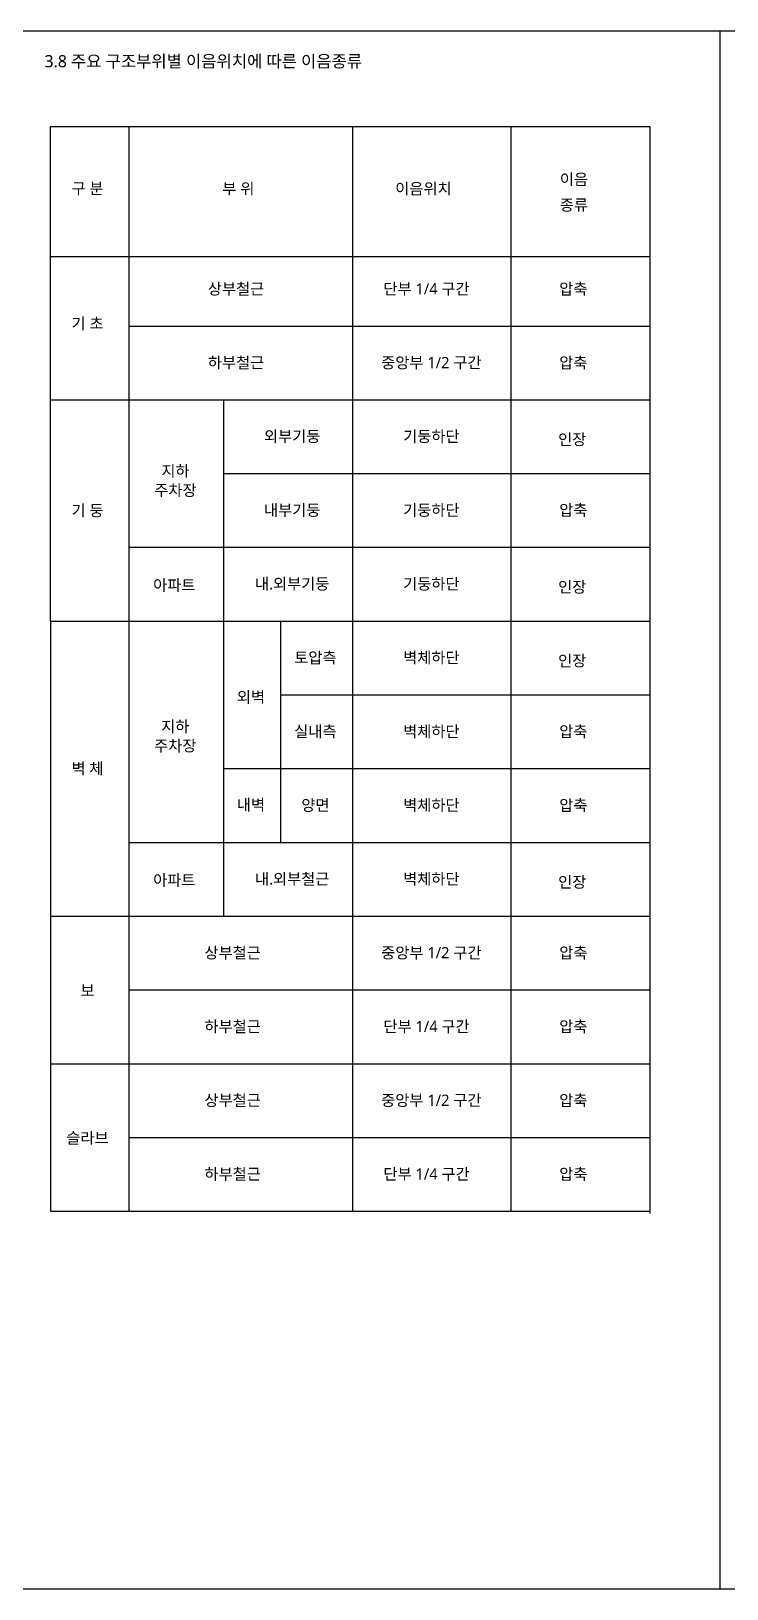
# Model space of a CAD drawing. Header units: millimetres. Extents: x 4573 to 501064, y -176100 to -4304.
# Drawn here: x 195837 to 218722, y -57300 to -6000 of the extents above; entities that cross this region are included whole.
import ezdxf
from ezdxf.enums import TextEntityAlignment as Align

# ---------------------------------------------------------------- set-up
doc = ezdxf.new("R2010")
doc.units = ezdxf.units.MM
doc.header["$LTSCALE"] = 800
for name, color, linetype in [('ELE4', 4, 'Continuous'), ('SCHM', 7, 'Continuous'), ('TEXT', 3, 'Continuous')]:
    doc.layers.add(name, color=color, linetype=linetype)
doc.styles.add('XR-SHEET-맑은고딕', font='malgun.ttf')

msp = doc.modelspace()

# ---------------------------------------------------------------- linework, layer by layer
at = {"layer": 'ELE4', "color": 2}
msp.add_line((218499.6, -57300), (218499.6, -6000), dxfattribs=at)
at = {"layer": 'ELE4'}
msp.add_lwpolyline([(172850, -57300), (241624.3, -57300), (241624.3, -6000), (172850, -6000)], close=True, dxfattribs=at)
at = {"layer": 'SCHM'}
for p, q in [((196477.4, -25428), (196477.4, -9135)), ((199048.3, -9135), (199048.3, -25428)), ((206403.7, -9135), (206403.7, -25428)), ((211618.9, -9135), (211618.9, -25428)), ((216184.8, -9135), (216184.8, -25503.6)), ((199048.3, -15710.6), (216184.8, -15710.6)), ((196477.4, -18139.9), (216184.8, -18139.9)), ((202173.9, -25428), (202173.9, -18139.9)), ((202173.9, -20569.3), (216184.8, -20569.3)), ((199048.3, -22998.6), (216184.8, -22998.6)), ((196477.4, -25428), (196477.4, -44862.8)), ((196477.4, -25428), (216184.8, -25428)), ((199048.3, -25428), (199048.3, -44862.8)), ((202166.6, -25428), (202166.6, -35145.4)), ((202166.6, -25428), (202166.6, -32716)), ((204033.9, -25428), (204033.9, -32716)), ((206403.7, -25428), (206403.7, -44862.8)), ((211618.9, -25428), (211618.9, -44862.8)), ((216184.8, -25503.6), (216184.8, -44938.4)), ((204033.9, -27857.3), (216184.8, -27857.3)), ((202166.6, -30286.7), (216184.8, -30286.7)), ((199048.3, -32716), (216184.8, -32716)), ((196477.4, -35145.4), (216184.8, -35145.4)), ((199048.3, -37574.7), (216184.8, -37574.7)), ((196477.4, -40004.1), (216184.8, -40004.1)), ((199048.3, -42433.4), (216184.8, -42433.4)), ((196477.4, -44862.8), (216184.8, -44862.8))]:
    msp.add_line(p, q, dxfattribs=at)
for points in [[(196477.4, -9135), (216184.8, -9135)], [(196477.4, -13416.5), (216184.8, -13416.5)]]:
    msp.add_lwpolyline(points, dxfattribs=at)

# ---------------------------------------------------------------- texts
at = {"layer": 'TEXT', "style": 'XR-SHEET-맑은고딕'}
msp.add_text('3.8 주요 구조부위별 이음위치에 따른 이음종류', height=400, dxfattribs=at).set_placement((196275, -7189.7))
for s, height, p in [('이음', 369.78, (213692.6, -10875.9)), ('구 분', 369.78, (197690.3, -11183.5)), ('부 위', 369.78, (202653.6, -11183.5)), ('이음위치', 369.78, (208742.1, -11183.5)), ('종류', 369.78, (213692.6, -11730.5)), ('상부철근', 369.78, (202575.5, -14482.1)), ('단부 1/4 구간', 369.78, (208843.1, -14482.1)), ('압축', 369.78, (213672.8, -14482.1)), ('기 초', 369.78, (197690.3, -15620.5)), ('하부철근', 369.78, (202575.5, -16911.4)), ('중앙부 1/2 구간', 369.78, (209001.7, -16911.4)), ('압축', 369.78, (213672.8, -16911.4)), ('외부기둥', 369.78, (204424.3, -19340.8)), ('기둥하단', 369.78, (209001.7, -19340.8)), (' 인장', 369.78, (213572.3, -19441.3)), ('지하', 369.78, (200583, -20482.2)), ('주차장', 369.78, (200583, -21115.5)), ('내부기둥', 369.78, (204424.3, -21770.1)), ('기둥하단', 369.78, (209001.7, -21770.1)), ('압축', 369.78, (213672.8, -21770.1)), ('기 둥', 369.78, (197690.3, -21783.9)), ('아파트', 369.78, (200545.7, -24237.8)), ('내.외부기둥', 369.78, (204424.3, -24199.5)), ('기둥하단', 369.78, (209001.7, -24199.5)), (' 인장', 369.78, (213572.3, -24300)), ('토압측', 369.78, (205186.2, -26628.8)), ('벽체하단', 369.78, (209001.7, -26628.8)), (' 인장', 369.78, (213572.3, -26729.3)), ('외벽', 369.78, (203066.8, -27925.1)), ('지하', 369.78, (200575.7, -28895.8)), ('실내측', 369.78, (205186.2, -29058.2)), ('벽체하단', 369.78, (209001.7, -29058.2)), ('압축', 369.78, (213672.8, -29058.2)), ('주차장', 369.78, (200575.7, -29529)), ('벽 체', 369.78, (197690.3, -30277.6)), ('내벽', 369.78, (203066.8, -31473.6)), ('양면', 369.78, (205186.2, -31487.5)), ('벽체하단', 369.78, (209001.7, -31487.5)), ('압축', 369.78, (213672.8, -31487.5)), ('아파트', 369.78, (200545.7, -33955.2)), ('내.외부철근', 369.78, (204424.3, -33916.9)), ('벽체하단', 369.78, (209001.7, -33916.9)), (' 인장', 369.78, (213572.3, -34017.4)), ('상부철근', 369.78, (202465.2, -36346.2)), ('중앙부 1/2 구간', 369.78, (209001.7, -36346.2)), ('압축', 369.78, (213672.8, -36346.2)), ('보', 369.8, (197690.3, -37587.8)), ('하부철근', 369.78, (202465.2, -38775.6)), ('단부 1/4 구간', 369.78, (208843.1, -38775.6)), ('압축', 369.78, (213672.8, -38775.6)), ('상부철근', 369.78, (202465.2, -41204.9)), ('중앙부 1/2 구간', 369.78, (209001.7, -41204.9)), ('압축', 369.78, (213672.8, -41204.9)), ('슬라브', 369.78, (197690.3, -42446.5)), ('하부철근', 369.78, (202465.2, -43634.3)), ('단부 1/4 구간', 369.78, (208843.1, -43634.3)), ('압축', 369.78, (213672.8, -43634.3))]:
    msp.add_text(s, height=height, dxfattribs=at).set_placement(p, align=Align.MIDDLE)

doc.saveas('drawing.dxf')
